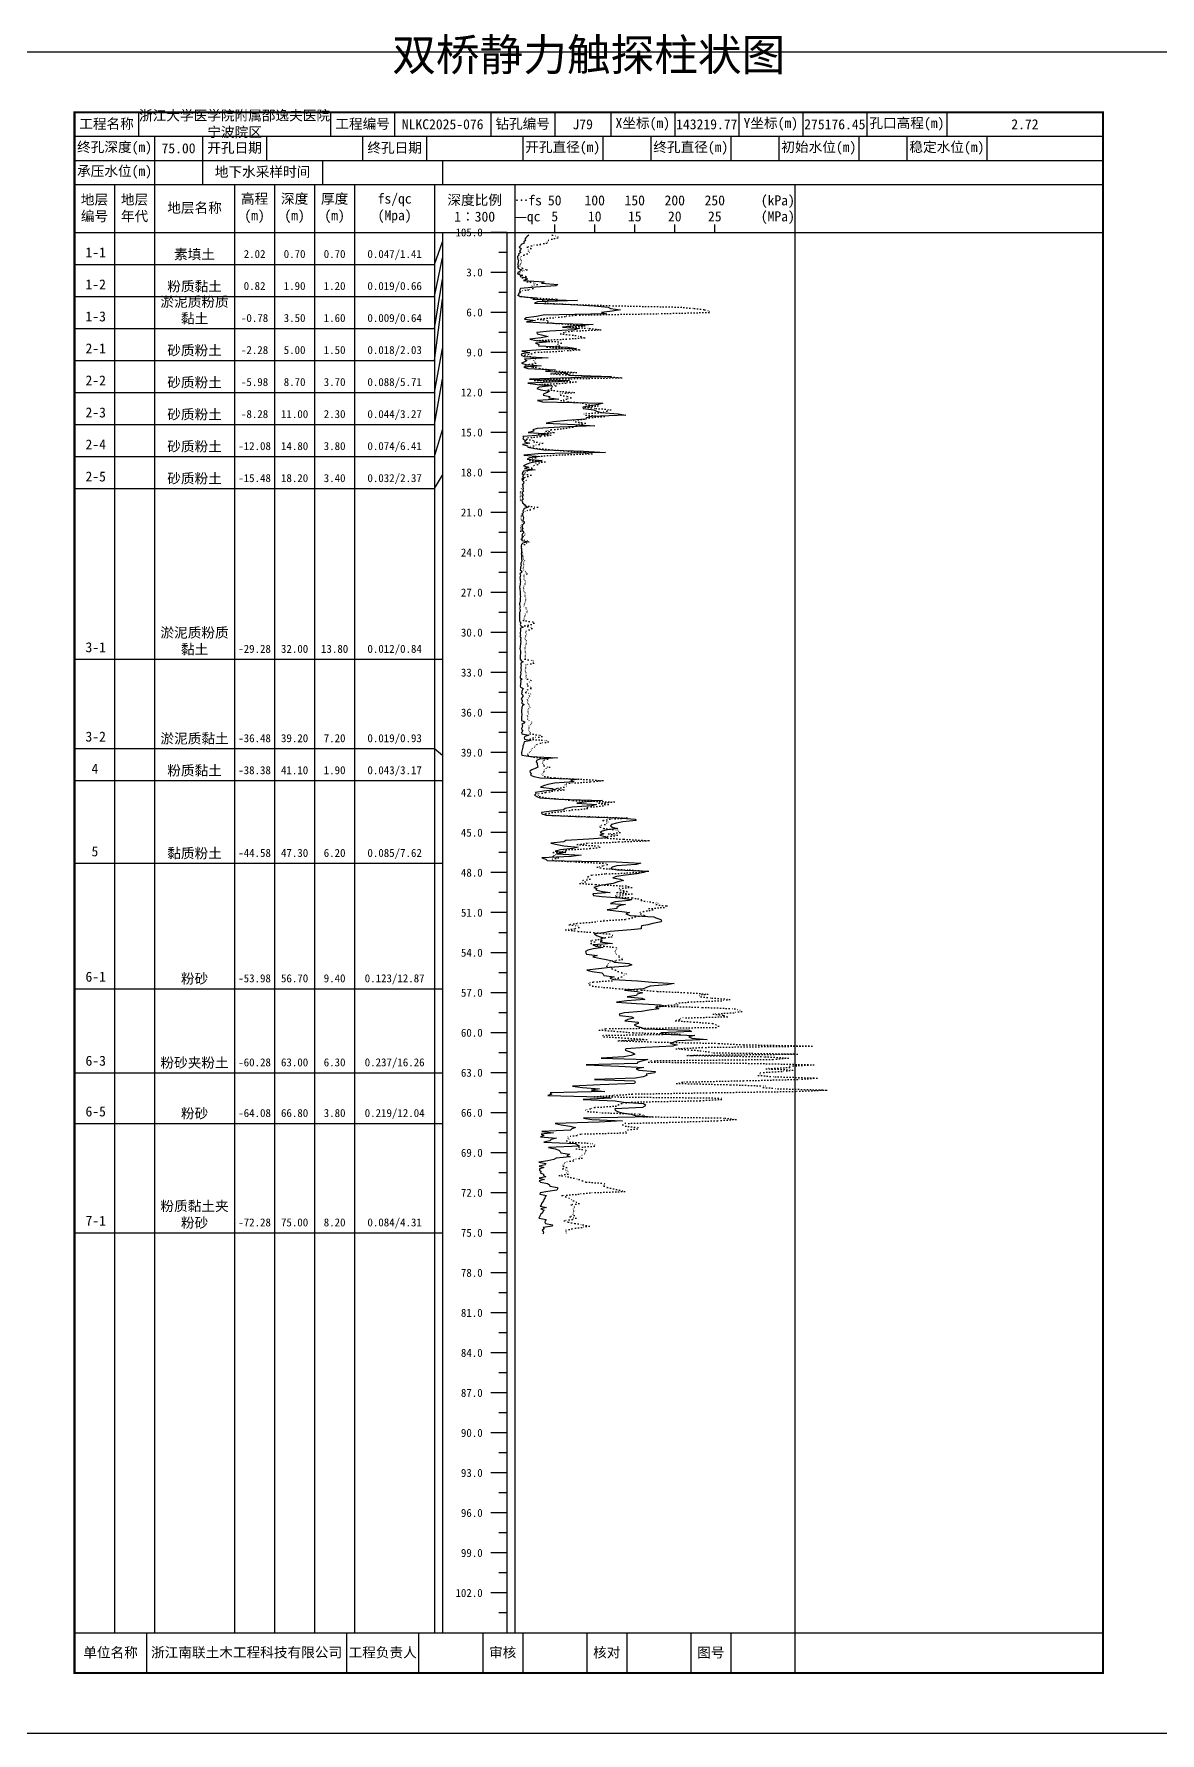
# Model space of a CAD drawing. Extents: x 297 to 65340, y 0 to 425.
# Drawn here: x 23472.9 to 23754.3, y 0 to 424.6 of the extents above; entities that cross this region are included whole.
import ezdxf
from ezdxf.enums import TextEntityAlignment as Align

# ---------------------------------------------------------------- set-up
doc = ezdxf.new("R2010")
doc.units = 0
doc.linetypes.add('DOT', pattern=[6.35, 0, -6.35])
doc.layers.add('FRAME', color=7, linetype='CONTINUOUS')
doc.layers.add('STRATUM', color=7, linetype='CONTINUOUS')
doc.styles.add('ST', font='')
doc.styles.get('ST').set_extended_font_data('SimSun')

msp = doc.modelspace()

# ---------------------------------------------------------------- linework, layer by layer
at = {"layer": 'FRAME', "color": 245, "linetype": 'Continuous'}
msp.add_lwpolyline([(23463, 0), (23760, 0), (23760, 420), (23463, 420)], close=True, dxfattribs=at)
at = {"layer": 'FRAME', "linetype": 'Continuous', "const_width": 0.5}
msp.add_lwpolyline([(23483, 15), (23740, 15), (23740, 405), (23483, 405)], close=True, dxfattribs=at)
at = {"layer": 'FRAME', "color": 0, "linetype": 'Continuous'}
for points in [[(23499, 405), (23499, 399)], [(23547, 405), (23547, 399)], [(23563, 405), (23563, 399)], [(23587, 405), (23587, 399)], [(23603, 405), (23603, 399)], [(23617, 405), (23617, 399)], [(23633, 405), (23633, 399)], [(23649, 405), (23649, 399)], [(23665, 405), (23665, 399)], [(23681, 405), (23681, 399)], [(23701, 405), (23701, 399)], [(23740, 405), (23740, 399)], [(23483, 399), (23740, 399)], [(23503, 399), (23503, 393)], [(23515, 399), (23515, 393)], [(23531, 399), (23531, 393)], [(23555, 399), (23555, 393)], [(23571, 399), (23571, 393)], [(23595, 399), (23595, 393)], [(23615, 399), (23615, 393)], [(23627, 399), (23627, 393)], [(23647, 399), (23647, 393)], [(23659, 399), (23659, 393)], [(23679, 399), (23679, 393)], [(23691, 399), (23691, 393)], [(23711, 399), (23711, 393)], [(23740, 399), (23740, 393)], [(23483, 393), (23740, 393)], [(23503, 393), (23503, 387)], [(23515, 393), (23515, 387)], [(23545, 393), (23545, 387)], [(23575, 393), (23575, 387)], [(23483, 387), (23740, 387)], [(23493, 387), (23493, 25)], [(23503, 387), (23503, 25)], [(23523, 387), (23523, 25)], [(23533, 387), (23533, 25)], [(23543, 387), (23543, 25)], [(23553, 387), (23553, 25)], [(23573, 387), (23573, 25)], [(23593, 387), (23593, 25)], [(23663, 387), (23663, 25)], [(23483, 375), (23740, 375)], [(23575, 375), (23575, 25)], [(23591, 375), (23591, 25)], [(23603, 375), (23603, 377)], [(23613, 375), (23613, 377)], [(23623, 375), (23623, 377)], [(23633, 375), (23633, 377)], [(23643, 375), (23643, 377)], [(23483, 25), (23740, 25)], [(23501, 25), (23501, 15)], [(23551, 25), (23551, 15)], [(23569, 25), (23569, 15)], [(23585, 25), (23585, 15)], [(23595, 25), (23595, 15)], [(23611, 25), (23611, 15)], [(23621, 25), (23621, 15)], [(23637, 25), (23637, 15)], [(23647, 25), (23647, 15)], [(23663, 25), (23663, 15)]]:
    msp.add_lwpolyline(points, dxfattribs=at)
at = {"layer": 'STRATUM', "linetype": 'Continuous'}
for points in [[(23591, 375), (23587, 375)], [(23596.52, 374.33), (23596.1, 374), (23595.8, 373.67), (23595.56, 373.33), (23595.66, 373), (23595.32, 372.67), (23595.34, 372.33), (23594.6, 372), (23594.42, 371.67), (23594.14, 371.33), (23594.64, 371), (23594.46, 370.67), (23594.22, 370.33), (23594.5, 370), (23593.98, 369.67), (23594, 369.33), (23593.74, 369), (23593.74, 368.67), (23593.82, 368.33), (23593.96, 368), (23593.88, 367.67), (23593.84, 367.33), (23593.74, 367), (23593.92, 366.67), (23593.74, 366.33), (23593.98, 366), (23594.7, 365.67), (23594.38, 365.33), (23593.76, 365), (23593.74, 364.67), (23594.5, 364.33), (23594.38, 364), (23595.9, 363.67), (23596.22, 363.33), (23595.16, 363), (23600.36, 362.67), (23599.66, 362.33), (23603.78, 362), (23603.26, 361.67), (23598.16, 361.33), (23594.42, 361), (23594.28, 360.67), (23594.18, 360.33), (23594.4, 360), (23593.94, 359.67), (23593.86, 359.33), (23594.36, 359), (23598.46, 358.67), (23597.52, 358.33), (23608.68, 358), (23598.72, 357.67), (23597.92, 357.33), (23607.28, 357), (23612.84, 356.67), (23616.32, 356.33), (23616.98, 356), (23619.44, 355.67), (23617.38, 355.33), (23614.72, 355), (23615.96, 354.67), (23600.08, 354.33), (23598.46, 354), (23595.86, 353.67), (23595.46, 353.33), (23598.2, 353), (23595.96, 352.67), (23602.44, 352.33), (23612.6, 352), (23608.4, 351.67), (23604.92, 351.33), (23609.14, 351), (23607.9, 350.67), (23601.74, 350.33), (23598.54, 350), (23598.6, 349.67), (23600.02, 349.33), (23601.38, 349), (23599.58, 348.67), (23596.8, 348.33), (23598.4, 348), (23601.74, 347.67), (23598.2, 347.33), (23599.04, 347), (23598.98, 346.67), (23606.26, 346.33), (23608.46, 346), (23599.56, 345.67), (23594.82, 345.33), (23596.8, 345), (23594.76, 344.67), (23594.6, 344.33), (23595.34, 344), (23601.38, 343.67), (23595.48, 343.33), (23596.06, 343), (23595.52, 342.67), (23594.66, 342.33), (23595.76, 342), (23599.62, 341.67), (23595.26, 341.33), (23596.32, 341), (23603.22, 340.67), (23600.66, 340.33), (23605.54, 340), (23605.98, 339.67), (23606.92, 339.33), (23617.22, 339), (23607.04, 338.67), (23596.68, 338.33), (23606.66, 338), (23604.14, 337.67), (23596.3, 337.33), (23598.7, 337), (23602.12, 336.67), (23599.1, 336.33), (23598.56, 336), (23599.52, 335.67), (23601.68, 335.33), (23601.2, 335), (23600.32, 334.67), (23600.12, 334.33), (23601.82, 334), (23601.5, 333.67), (23604.02, 333.33), (23598.66, 333), (23599.96, 332.67), (23615.06, 332.33), (23613.84, 332), (23611.92, 331.67), (23610.04, 331.33), (23610.08, 331), (23612.76, 330.67), (23613.48, 330.33), (23614.6, 330), (23618.84, 329.67), (23620.78, 329.33), (23612.24, 329), (23610.96, 328.67), (23610.7, 328.33), (23606.1, 328), (23602.72, 327.67), (23600.84, 327.33), (23607.96, 327), (23613.06, 326.67), (23604.32, 326.33), (23598.62, 326), (23597.56, 325.67), (23597.88, 325.33), (23596.34, 325), (23601.58, 324.67), (23599.64, 324.33), (23595.06, 324), (23595.22, 323.67), (23595.04, 323.33), (23595.9, 323), (23595.48, 322.67), (23596.76, 322.33), (23594.98, 322), (23596.22, 321.67), (23596.28, 321.33), (23598, 321), (23600.32, 320.67), (23610.16, 320.33), (23615.7, 320), (23598.9, 319.67), (23595.3, 319.33), (23599.4, 319), (23596.7, 318.67), (23596.12, 318.33), (23599.86, 318), (23598.3, 317.67), (23596.68, 317.33), (23595.84, 317), (23595.2, 316.67), (23596.54, 316.33), (23595.46, 316), (23598.08, 315.67), (23595.16, 315.33), (23594.92, 315), (23594.88, 314.67), (23595.24, 314.33), (23594.96, 314), (23595.24, 313.67), (23594.76, 313.33), (23594.92, 313), (23595.32, 312.67), (23595.2, 312.33), (23594.94, 312), (23595.04, 311.67), (23595.02, 311.33), (23595.14, 311), (23595.04, 310.67), (23595.24, 310.33), (23594.86, 310), (23594.9, 309.67), (23595.1, 309.33), (23594.86, 309), (23594.92, 308.67), (23595.14, 308.33), (23594.76, 308), (23594.86, 307.67), (23594.94, 307.33), (23595.56, 307), (23595.54, 306.67), (23596.34, 306.33), (23595.34, 306), (23595.16, 305.67), (23595.02, 305.33), (23595.1, 305), (23594.98, 304.67), (23594.94, 304.33), (23595.08, 304), (23595.22, 303.67), (23595.1, 303.33), (23595.06, 303), (23595.38, 302.67), (23595.34, 302.33), (23595.06, 302), (23594.9, 301.67), (23594.86, 301.33), (23595.06, 301), (23594.82, 300.67), (23595.02, 300.33), (23595.28, 300), (23594.94, 299.67), (23594.82, 299.33), (23595.2, 299), (23594.88, 298.67), (23594.76, 298.33), (23594.82, 298), (23596.48, 297.67), (23595.02, 297.33), (23594.68, 297), (23594.64, 296.67), (23594.6, 296.33), (23594.66, 296), (23594.7, 295.67), (23594.7, 295.33), (23594.72, 295), (23594.64, 294.67), (23594.7, 294.33), (23594.68, 294), (23594.68, 293.67), (23594.7, 293.33), (23594.76, 293), (23594.68, 292.67), (23594.52, 292.33), (23594.52, 292), (23594.58, 291.67), (23594.46, 291.33), (23594.46, 291), (23594.4, 290.67), (23594.76, 290.33), (23594.66, 290), (23594.32, 289.67), (23594.46, 289.33), (23594.36, 289), (23594.32, 288.67), (23594.36, 288.33), (23594.36, 288), (23594.44, 287.67), (23594.38, 287.33), (23594.4, 287), (23594.3, 286.67), (23594.24, 286.33), (23594.32, 286), (23594.26, 285.67), (23594.36, 285.33), (23594.36, 285), (23594.38, 284.67), (23594.36, 284.33), (23594.46, 284), (23594.36, 283.67), (23594.38, 283.33), (23594.4, 283), (23594.36, 282.67), (23594.16, 282.33), (23594.18, 282), (23594.3, 281.67), (23594.36, 281.33), (23594.24, 281), (23594.38, 280.67), (23594.38, 280.33), (23594.24, 280), (23594.24, 279.67), (23594.24, 279.33), (23594.24, 279), (23594.18, 278.67), (23594.2, 278.33), (23594.18, 278), (23594.32, 277.67), (23594.5, 277.33), (23594.38, 277), (23594.5, 276.67), (23595.14, 276.33), (23594.4, 276), (23594.46, 275.67), (23594.46, 275.33), (23594.4, 275), (23594.36, 274.67), (23594.46, 274.33), (23594.3, 274), (23594.54, 273.67), (23594.44, 273.33), (23594.44, 273), (23594.52, 272.67), (23594.42, 272.33), (23594.44, 272), (23594.4, 271.67), (23594.4, 271.33), (23594.28, 271), (23594.4, 270.67), (23594.42, 270.33), (23594.46, 270), (23594.42, 269.67), (23594.38, 269.33), (23594.4, 269), (23594.38, 268.67), (23594.38, 268.33), (23594.58, 268), (23595.14, 267.67), (23594.5, 267.33), (23594.56, 267), (23594.6, 266.67), (23594.52, 266.33), (23594.5, 266), (23594.58, 265.67), (23594.5, 265.33), (23594.48, 265), (23594.56, 264.67), (23594.46, 264.33), (23594.36, 264), (23594.36, 263.67), (23594.86, 263.33), (23594.44, 263), (23594.5, 262.67), (23594.44, 262.33), (23594.44, 262), (23594.4, 261.67), (23594.46, 261.33), (23595.08, 261), (23594.96, 260.67), (23594.78, 260.33), (23594.8, 260), (23594.7, 259.67), (23595.02, 259.33), (23595.02, 259), (23594.76, 258.67), (23594.64, 258.33), (23594.84, 258), (23594.84, 257.67), (23594.66, 257.33), (23595.4, 257), (23594.92, 256.67), (23594.76, 256.33), (23594.8, 256), (23594.7, 255.67), (23594.72, 255.33), (23594.7, 255), (23594.76, 254.67), (23594.76, 254.33), (23594.68, 254), (23594.68, 253.67), (23594.66, 253.33), (23594.72, 253), (23595.56, 252.67), (23595.28, 252.33), (23594.76, 252), (23594.92, 251.67), (23594.88, 251.33), (23594.66, 251), (23594.76, 250.67), (23595.04, 250.33), (23594.74, 250), (23594.78, 249.67), (23596.52, 249.33), (23595.5, 249), (23595.34, 248.67), (23595.44, 248.33), (23597.14, 248), (23595.4, 247.67), (23595.32, 247.33), (23595.2, 247), (23595.02, 246.67), (23595, 246.33), (23594.96, 246), (23594.9, 245.67), (23594.8, 245.33), (23594.72, 245), (23594.74, 244.67), (23594.76, 244.33), (23596.98, 244), (23603.68, 243.67), (23599.16, 243.33), (23598.46, 243), (23598.34, 242.67), (23598.64, 242.33), (23598.62, 242), (23598.72, 241.67), (23598.78, 241.33), (23598.12, 241), (23597.32, 240.67), (23596.8, 240.33), (23596.84, 240), (23597.08, 239.67), (23596.96, 239.33), (23597.82, 239), (23599.38, 238.67), (23608.86, 238.33), (23607.04, 238), (23607.8, 237.67), (23602.96, 237.33), (23601.28, 237), (23600.2, 236.67), (23599.48, 236.33), (23602.38, 236), (23603.16, 235.67), (23600.32, 235.33), (23598.16, 235), (23598.32, 234.67), (23597.96, 234.33), (23598.56, 234), (23599.26, 233.67), (23604.02, 233.33), (23614.96, 233), (23611.02, 232.67), (23608.56, 232.33), (23613.42, 232), (23612.18, 231.67), (23607.32, 231.33), (23605.58, 231), (23605.18, 230.67), (23602.16, 230.33), (23599.72, 230), (23599.82, 229.67), (23600.86, 229.33), (23608.16, 229), (23618.72, 228.67), (23623.08, 228.33), (23623.34, 228), (23620.02, 227.67), (23618.46, 227.33), (23617.18, 227), (23616.92, 226.67), (23617.36, 226.33), (23618.74, 226), (23616.08, 225.67), (23614.88, 225.33), (23614.38, 225), (23615.24, 224.67), (23614.26, 224.33), (23615.6, 224), (23616.22, 223.67), (23611.56, 223.33), (23605.8, 223), (23605.26, 222.67), (23602.04, 222.33), (23603.64, 222), (23605.26, 221.67), (23608.9, 221.33), (23607.56, 221), (23604.48, 220.67), (23603.08, 220.33), (23605.74, 220), (23603.44, 219.67), (23609.6, 219.33), (23607.14, 219), (23599.8, 218.67), (23600.74, 218.33), (23601.12, 218), (23618.34, 217.67), (23624.48, 217.33), (23623.32, 217), (23618.52, 216.67), (23617.36, 216.33), (23617.02, 216), (23618.6, 215.67), (23626.3, 215.33), (23625.2, 215), (23623.64, 214.67), (23620.68, 214.33), (23618.42, 214), (23617.5, 213.67), (23619.36, 213.33), (23620.22, 213), (23618.76, 212.67), (23617.62, 212.33), (23615.9, 212), (23614.14, 211.67), (23612.76, 211.33), (23613.5, 211), (23613.3, 210.67), (23614.94, 210.33), (23616.82, 210), (23612.5, 209.67), (23612.68, 209.33), (23614.8, 209), (23619.24, 208.67), (23622.3, 208.33), (23621.5, 208), (23618.12, 207.67), (23616.96, 207.33), (23620.72, 207), (23619.1, 206.67), (23618.52, 206.33), (23618.54, 206), (23616.12, 205.67), (23619.76, 205.33), (23621.72, 205), (23620.8, 204.67), (23621.86, 204.33), (23627.74, 204), (23628.28, 203.67), (23629.48, 203.33), (23629.66, 203), (23629.6, 202.67), (23627.5, 202.33), (23626.28, 202), (23624.68, 201.67), (23624.62, 201.33), (23624.62, 201), (23622.1, 200.67), (23616.88, 200.33), (23615.3, 200), (23612.98, 199.67), (23613.48, 199.33), (23614.36, 199), (23615.12, 198.67), (23614.44, 198.33), (23614.86, 198), (23614.34, 197.67), (23617.46, 197.33), (23612.56, 197), (23613.26, 196.67), (23615.12, 196.33), (23612.6, 196), (23611.3, 195.67), (23610.68, 195.33), (23610.78, 195), (23610.92, 194.67), (23613.64, 194.33), (23612.56, 194), (23614.1, 193.67), (23615.88, 193.33), (23617.44, 193), (23617.94, 192.67), (23621.54, 192.33), (23622.24, 192), (23621.24, 191.67), (23616.88, 191.33), (23613.92, 191), (23611.02, 190.67), (23612.4, 190.33), (23614.74, 190), (23615.1, 189.67), (23615.26, 189.33), (23617.84, 189), (23616.76, 188.67), (23617.68, 188.33), (23623.68, 188), (23627.32, 187.67), (23632.88, 187.33), (23631, 187), (23626.86, 186.67), (23625.94, 186.33), (23625.22, 186), (23620.44, 185.67), (23623.6, 185.33), (23625.04, 185), (23623.6, 184.67), (23623.46, 184.33), (23621.12, 184), (23624.74, 183.67), (23625.5, 183.33), (23621.02, 183), (23618.46, 182.67), (23623.42, 182.33), (23629.46, 182), (23630.8, 181.67), (23628.18, 181.33), (23629, 181), (23626.6, 180.67), (23624.68, 180.33), (23620.4, 180), (23619.08, 179.67), (23619.28, 179.33), (23622.26, 179), (23622.78, 178.67), (23621.28, 178.33), (23620.56, 178), (23623.82, 177.67), (23623.84, 177.33), (23622.88, 177), (23623.42, 176.67), (23624.7, 176.33), (23625.36, 176), (23636.56, 175.67), (23637.18, 175.33), (23629.48, 175), (23630.08, 174.67), (23638.04, 174.33), (23636.52, 174), (23637.26, 173.67), (23641.12, 173.33), (23633.8, 173), (23632.76, 172.67), (23631.96, 172.33), (23633.56, 172), (23632.54, 171.67), (23625.66, 171.33), (23620.76, 171), (23620.58, 170.67), (23621.58, 170.33), (23622.48, 170), (23623.06, 169.67), (23622.14, 169.33), (23620.24, 169), (23614.62, 168.67), (23626.28, 168.33), (23625, 168), (23623.78, 167.67), (23623.54, 167.33), (23610.9, 167), (23619.04, 166.67), (23625.3, 166.33), (23623.38, 166), (23624.02, 165.67), (23628.14, 165.33), (23628.04, 165), (23625.82, 164.67), (23626.02, 164.33), (23625.1, 164), (23623.2, 163.67), (23612.96, 163.33), (23622.94, 163), (23623.08, 162.67), (23622.9, 162.33), (23614.32, 162), (23607.46, 161.67), (23609.92, 161.33), (23614.22, 161), (23612.18, 160.67), (23615.5, 160.33), (23601.9, 160), (23602.28, 159.67), (23601.26, 159.33), (23614.3, 159), (23617.1, 158.67), (23610.08, 158.33), (23618.14, 158), (23620.18, 157.67), (23625.18, 157.33), (23625.72, 157), (23625.48, 156.67), (23624.94, 156.33), (23618.02, 156), (23618.1, 155.67), (23618.72, 155.33), (23619.78, 155), (23622.14, 154.67), (23623.14, 154.33), (23627.32, 154), (23610.22, 153.67), (23612.24, 153.33), (23619.94, 153), (23614.1, 152.67), (23603.08, 152.33), (23604.58, 152), (23606.88, 151.67), (23608.16, 151.33), (23607.26, 151), (23606.96, 150.67), (23599.76, 150.33), (23602.68, 150), (23599.6, 149.67), (23600.26, 149.33), (23599.48, 149), (23603.46, 148.67), (23602.08, 148.33), (23601.76, 148), (23600.32, 147.67), (23608.12, 147.33), (23608.72, 147), (23609.18, 146.67), (23601.48, 146.33), (23603.08, 146), (23604, 145.67), (23604.38, 145.33), (23604.56, 145), (23606.72, 144.67), (23606, 144.33), (23606.82, 144), (23603.36, 143.67), (23602.74, 143.33), (23601.26, 143), (23599.06, 142.67), (23600.78, 142.33), (23600.64, 142), (23599.14, 141.67), (23600.26, 141.33), (23599.2, 141), (23599.2, 140.67), (23599.62, 140.33), (23599.36, 140), (23600.16, 139.67), (23600.2, 139.33), (23600.8, 139), (23599.12, 138.67), (23600.44, 138.33), (23599.1, 138), (23599.42, 137.67), (23601.18, 137.33), (23601.68, 137), (23601.76, 136.67), (23603.68, 136.33), (23603.7, 136), (23603.54, 135.67), (23601.28, 135.33), (23599.4, 135), (23599.28, 134.67), (23600.98, 134.33), (23600.58, 134), (23600.54, 133.67), (23600.28, 133.33), (23600.18, 133), (23599.94, 132.67), (23599.68, 132.33), (23599.58, 132), (23599.36, 131.67), (23600.98, 131.33), (23599.54, 131), (23600.34, 130.67), (23600, 130.33), (23599.94, 130), (23599.56, 129.67), (23599.38, 129.33), (23599.18, 129), (23599.02, 128.67), (23600.88, 128.33), (23600.62, 128), (23600.52, 127.67), (23600.68, 127.33), (23602.46, 127), (23602.36, 126.67), (23600.08, 126.33), (23600.4, 126), (23599.88, 125.67), (23600.12, 125.33), (23600.16, 125), (23600.06, 124.67)], [(23573, 367), (23575, 372.67)], [(23591, 370), (23589, 370)], [(23483, 367), (23493, 367)], [(23493, 367), (23503, 367)], [(23503, 367), (23523, 367)], [(23523, 367), (23533, 367)], [(23533, 367), (23543, 367)], [(23543, 367), (23553, 367)], [(23553, 367), (23573, 367)], [(23573, 359), (23575, 368.67)], [(23573, 351), (23575, 363.33)], [(23591, 365), (23587, 365)], [(23483, 359), (23493, 359)], [(23493, 359), (23503, 359)], [(23503, 359), (23523, 359)], [(23523, 359), (23533, 359)], [(23533, 359), (23543, 359)], [(23543, 359), (23553, 359)], [(23553, 359), (23573, 359)], [(23573, 343), (23575, 358.33)], [(23591, 360), (23589, 360)], [(23591, 355), (23587, 355)], [(23483, 351), (23493, 351)], [(23493, 351), (23503, 351)], [(23503, 351), (23523, 351)], [(23523, 351), (23533, 351)], [(23533, 351), (23543, 351)], [(23543, 351), (23553, 351)], [(23553, 351), (23573, 351)], [(23591, 350), (23589, 350)], [(23573, 335), (23575, 346)], [(23591, 345), (23587, 345)], [(23483, 343), (23493, 343)], [(23493, 343), (23503, 343)], [(23503, 343), (23523, 343)], [(23523, 343), (23533, 343)], [(23533, 343), (23543, 343)], [(23543, 343), (23553, 343)], [(23553, 343), (23573, 343)], [(23591, 340), (23589, 340)], [(23573, 327), (23575, 338.33)], [(23483, 335), (23493, 335)], [(23493, 335), (23503, 335)], [(23503, 335), (23523, 335)], [(23523, 335), (23533, 335)], [(23533, 335), (23543, 335)], [(23543, 335), (23553, 335)], [(23553, 335), (23573, 335)], [(23591, 335), (23587, 335)], [(23483, 327), (23493, 327)], [(23493, 327), (23503, 327)], [(23503, 327), (23523, 327)], [(23523, 327), (23533, 327)], [(23533, 327), (23543, 327)], [(23543, 327), (23553, 327)], [(23553, 327), (23573, 327)], [(23591, 330), (23589, 330)], [(23573, 319), (23575, 325.67)], [(23591, 325), (23587, 325)], [(23483, 319), (23493, 319)], [(23493, 319), (23503, 319)], [(23503, 319), (23523, 319)], [(23523, 319), (23533, 319)], [(23533, 319), (23543, 319)], [(23543, 319), (23553, 319)], [(23553, 319), (23573, 319)], [(23591, 320), (23589, 320)], [(23573, 311), (23575, 314.33)], [(23591, 315), (23587, 315)], [(23483, 311), (23493, 311)], [(23493, 311), (23503, 311)], [(23503, 311), (23523, 311)], [(23523, 311), (23533, 311)], [(23533, 311), (23543, 311)], [(23543, 311), (23553, 311)], [(23553, 311), (23573, 311)], [(23591, 310), (23589, 310)], [(23591, 305), (23587, 305)], [(23591, 300), (23589, 300)], [(23591, 295), (23587, 295)], [(23591, 290), (23589, 290)], [(23591, 285), (23587, 285)], [(23591, 280), (23589, 280)], [(23591, 275), (23587, 275)], [(23483, 268.33), (23493, 268.33)], [(23493, 268.33), (23503, 268.33)], [(23503, 268.33), (23523, 268.33)], [(23523, 268.33), (23533, 268.33)], [(23533, 268.33), (23543, 268.33)], [(23543, 268.33), (23553, 268.33)], [(23553, 268.33), (23573, 268.33)], [(23573, 268.33), (23575, 268.33)], [(23591, 270), (23589, 270)], [(23591, 265), (23587, 265)], [(23591, 260), (23589, 260)], [(23591, 255), (23587, 255)], [(23591, 250), (23589, 250)], [(23483, 246), (23493, 246)], [(23493, 246), (23503, 246)], [(23503, 246), (23523, 246)], [(23523, 246), (23533, 246)], [(23533, 246), (23543, 246)], [(23543, 246), (23553, 246)], [(23553, 246), (23573, 246)], [(23573, 246), (23575, 244.33)], [(23591, 245), (23587, 245)], [(23483, 238), (23493, 238)], [(23493, 238), (23503, 238)], [(23503, 238), (23523, 238)], [(23523, 238), (23533, 238)], [(23533, 238), (23543, 238)], [(23543, 238), (23553, 238)], [(23553, 238), (23573, 238)], [(23573, 238), (23575, 238)], [(23591, 240), (23589, 240)], [(23591, 235), (23587, 235)], [(23591, 230), (23589, 230)], [(23591, 225), (23587, 225)], [(23483, 217.33), (23493, 217.33)], [(23493, 217.33), (23503, 217.33)], [(23503, 217.33), (23523, 217.33)], [(23523, 217.33), (23533, 217.33)], [(23533, 217.33), (23543, 217.33)], [(23543, 217.33), (23553, 217.33)], [(23553, 217.33), (23573, 217.33)], [(23573, 217.33), (23575, 217.33)], [(23591, 220), (23589, 220)], [(23591, 215), (23587, 215)], [(23591, 210), (23589, 210)], [(23591, 205), (23587, 205)], [(23591, 200), (23589, 200)], [(23591, 195), (23587, 195)], [(23591, 190), (23589, 190)], [(23483, 186), (23493, 186)], [(23493, 186), (23503, 186)], [(23503, 186), (23523, 186)], [(23523, 186), (23533, 186)], [(23533, 186), (23543, 186)], [(23543, 186), (23553, 186)], [(23553, 186), (23573, 186)], [(23573, 186), (23575, 186)], [(23591, 185), (23587, 185)], [(23591, 180), (23589, 180)], [(23591, 175), (23587, 175)], [(23591, 170), (23589, 170)], [(23483, 165), (23493, 165)], [(23493, 165), (23503, 165)], [(23503, 165), (23523, 165)], [(23523, 165), (23533, 165)], [(23533, 165), (23543, 165)], [(23543, 165), (23553, 165)], [(23553, 165), (23573, 165)], [(23573, 165), (23575, 165)], [(23591, 165), (23587, 165)], [(23591, 160), (23589, 160)], [(23591, 155), (23587, 155)], [(23483, 152.33), (23493, 152.33)], [(23493, 152.33), (23503, 152.33)], [(23503, 152.33), (23523, 152.33)], [(23523, 152.33), (23533, 152.33)], [(23533, 152.33), (23543, 152.33)], [(23543, 152.33), (23553, 152.33)], [(23553, 152.33), (23573, 152.33)], [(23573, 152.33), (23575, 152.33)], [(23591, 150), (23589, 150)], [(23591, 145), (23587, 145)], [(23591, 140), (23589, 140)], [(23591, 135), (23587, 135)], [(23591, 130), (23589, 130)], [(23483, 125), (23493, 125)], [(23493, 125), (23503, 125)], [(23503, 125), (23523, 125)], [(23523, 125), (23533, 125)], [(23533, 125), (23543, 125)], [(23543, 125), (23553, 125)], [(23553, 125), (23573, 125)], [(23573, 125), (23575, 125)], [(23591, 125), (23587, 125)], [(23591, 120), (23589, 120)], [(23591, 115), (23587, 115)], [(23591, 110), (23589, 110)], [(23591, 105), (23587, 105)], [(23591, 100), (23589, 100)], [(23591, 95), (23587, 95)], [(23591, 90), (23589, 90)], [(23591, 85), (23587, 85)], [(23591, 80), (23589, 80)], [(23591, 75), (23587, 75)], [(23591, 70), (23589, 70)], [(23591, 65), (23587, 65)], [(23591, 60), (23589, 60)], [(23591, 55), (23587, 55)], [(23591, 50), (23589, 50)], [(23591, 45), (23587, 45)], [(23591, 40), (23589, 40)], [(23591, 35), (23587, 35)], [(23591, 30), (23589, 30)]]:
    msp.add_lwpolyline(points, dxfattribs=at)
at = {"layer": 'STRATUM', "linetype": 'DOT', "ltscale": 0.1}
msp.add_lwpolyline([(23602.46, 374.33), (23603.84, 374), (23603.7, 373.67), (23602.24, 373.33), (23601.44, 373), (23601.16, 372.67), (23600.98, 372.33), (23599.36, 372), (23597.18, 371.67), (23596.2, 371.33), (23597.02, 371), (23596.36, 370.67), (23596.4, 370.33), (23596.74, 370), (23596.14, 369.67), (23595.3, 369.33), (23594.64, 369), (23594.38, 368.67), (23594.44, 368.33), (23594.58, 368), (23594.68, 367.67), (23594.46, 367.33), (23594.34, 367), (23594.3, 366.67), (23594.76, 366.33), (23594.96, 366), (23596.06, 365.67), (23595, 365.33), (23594.38, 365), (23594.14, 364.67), (23594.9, 364.33), (23595.78, 364), (23594.94, 363.67), (23595.92, 363.33), (23596.26, 363), (23596.22, 362.67), (23598.04, 362.33), (23598.62, 362), (23597.34, 361.67), (23597.06, 361.33), (23597.52, 361), (23596.4, 360.67), (23594.46, 360.33), (23594.42, 360), (23594.1, 359.67), (23593.9, 359.33), (23594.68, 359), (23597.24, 358.67), (23603.5, 358.33), (23600.02, 358), (23600.74, 357.67), (23600.58, 357.33), (23607.14, 357), (23617.64, 356.67), (23633.84, 356.33), (23637.94, 356), (23640.52, 355.67), (23641.6, 355.33), (23641.5, 355), (23628.4, 354.67), (23608.18, 354.33), (23605.5, 354), (23602.58, 353.67), (23598.78, 353.33), (23601.2, 353), (23601.28, 352.67), (23602.68, 352.33), (23606.32, 352), (23610.48, 351.67), (23606.9, 351.33), (23611.78, 351), (23614.46, 350.67), (23607.28, 350.33), (23605.3, 350), (23604.5, 349.67), (23607.5, 349.33), (23609.54, 349), (23610.42, 348.67), (23605.88, 348.33), (23598.7, 348), (23603.84, 347.67), (23604.6, 347.33), (23603.66, 347), (23604.1, 346.67), (23601.14, 346.33), (23605.94, 346), (23609.18, 345.67), (23604.82, 345.33), (23598.04, 345), (23597.18, 344.67), (23595.5, 344.33), (23596.86, 344), (23598.46, 343.67), (23598.16, 343.33), (23597.66, 343), (23597.92, 342.67), (23598.18, 342.33), (23596.64, 342), (23595.68, 341.67), (23597.58, 341.33), (23599.32, 341), (23602.2, 340.67), (23603.44, 340.33), (23608.32, 340), (23602.08, 339.67), (23606.78, 339.33), (23614.18, 339), (23619.72, 338.67), (23602.06, 338.33), (23598.04, 338), (23608.28, 337.67), (23605.7, 337.33), (23599.3, 337), (23603.26, 336.67), (23602.24, 336.33), (23602.14, 336), (23601.44, 335.67), (23603.68, 335.33), (23607.86, 335), (23604.36, 334.67), (23604.52, 334.33), (23606.22, 334), (23607.06, 333.67), (23605.94, 333.33), (23604.58, 333), (23606.42, 332.67), (23610, 332.33), (23610.88, 332), (23613.8, 331.67), (23610.64, 331.33), (23613.38, 331), (23616.92, 330.67), (23616, 330.33), (23614.58, 330), (23610.26, 329.67), (23610.88, 329.33), (23615.34, 329), (23611.58, 328.67), (23610.3, 328.33), (23607.66, 328), (23608.28, 327.67), (23610.6, 327.33), (23608.9, 327), (23608.44, 326.67), (23607.42, 326.33), (23605.22, 326), (23602.06, 325.67), (23600.9, 325.33), (23602.74, 325), (23599, 324.67), (23601.98, 324.33), (23599.36, 324), (23596.26, 323.67), (23596.02, 323.33), (23597.68, 323), (23597.84, 322.67), (23599.98, 322.33), (23599.08, 322), (23597.68, 321.67), (23596.9, 321.33), (23598.56, 321), (23602.34, 320.67), (23606.48, 320.33), (23610.54, 320), (23612.26, 319.67), (23602.68, 319.33), (23598.56, 319), (23598.16, 318.67), (23596.94, 318.33), (23596.8, 318), (23600.54, 317.67), (23598.3, 317.33), (23598.68, 317), (23597.76, 316.67), (23597.18, 316.33), (23597.26, 316), (23596.48, 315.67), (23596.16, 315.33), (23595.62, 315), (23595.48, 314.67), (23597, 314.33), (23596.26, 314), (23595.46, 313.67), (23595.12, 313.33), (23595.96, 313), (23595.32, 312.67), (23595.16, 312.33), (23594.9, 312), (23594.98, 311.67), (23595.1, 311.33), (23594.6, 311), (23595.06, 310.67), (23594.48, 310.33), (23594.36, 310), (23594.38, 309.67), (23594.54, 309.33), (23594.4, 309), (23594.34, 308.67), (23594.44, 308.33), (23594.38, 308), (23594.94, 307.67), (23595.14, 307.33), (23595.32, 307), (23595.78, 306.67), (23598.68, 306.33), (23597.76, 306), (23596.88, 305.67), (23595.62, 305.33), (23595.22, 305), (23594.76, 304.67), (23594.6, 304.33), (23594.62, 304), (23594.56, 303.67), (23594.58, 303.33), (23594.72, 303), (23594.84, 302.67), (23595.3, 302.33), (23594.84, 302), (23594.58, 301.67), (23594.44, 301.33), (23594.56, 301), (23594.54, 300.67), (23594.54, 300.33), (23595.2, 300), (23595.5, 299.67), (23595.5, 299.33), (23594.9, 299), (23594.7, 298.67), (23594.74, 298.33), (23596.08, 298), (23596.64, 297.67), (23596.02, 297.33), (23595.48, 297), (23594.76, 296.67), (23594.64, 296.33), (23594.62, 296), (23594.68, 295.67), (23594.82, 295.33), (23594.86, 295), (23594.96, 294.67), (23594.92, 294.33), (23595, 294), (23595.08, 293.67), (23595.14, 293.33), (23595.56, 293), (23595.24, 292.67), (23595.14, 292.33), (23595.22, 292), (23595.18, 291.67), (23595.16, 291.33), (23595.06, 291), (23595.16, 290.67), (23595.62, 290.33), (23595.78, 290), (23596.02, 289.67), (23595.3, 289.33), (23595.26, 289), (23595.26, 288.67), (23595.28, 288.33), (23595.54, 288), (23595.66, 287.67), (23595.56, 287.33), (23595.56, 287), (23595.32, 286.67), (23595.14, 286.33), (23595.2, 286), (23595.22, 285.67), (23595.32, 285.33), (23595.54, 285), (23595.56, 284.67), (23595.56, 284.33), (23595.52, 284), (23595.7, 283.67), (23595.68, 283.33), (23595.76, 283), (23595.64, 282.67), (23595.52, 282.33), (23595.34, 282), (23595.3, 281.67), (23595.78, 281.33), (23595.76, 281), (23596.08, 280.67), (23596, 280.33), (23596.08, 280), (23595.7, 279.67), (23595.52, 279.33), (23595.44, 279), (23595.38, 278.67), (23595.36, 278.33), (23595.16, 278), (23597.58, 277.67), (23597.82, 277.33), (23597.1, 277), (23595.56, 276.67), (23597.02, 276.33), (23597.3, 276), (23596.64, 275.67), (23595.78, 275.33), (23595.7, 275), (23595.92, 274.67), (23595.72, 274.33), (23595.76, 274), (23595.56, 273.67), (23595.64, 273.33), (23595.88, 273), (23595.88, 272.67), (23595.88, 272.33), (23595.82, 272), (23595.7, 271.67), (23595.54, 271.33), (23595.56, 271), (23595.56, 270.67), (23595.58, 270.33), (23595.62, 270), (23595.68, 269.67), (23595.64, 269.33), (23595.58, 269), (23595.6, 268.67), (23595.64, 268.33), (23597.5, 268), (23597.58, 267.67), (23597.72, 267.33), (23595.86, 267), (23595.72, 266.67), (23595.66, 266.33), (23595.68, 266), (23595.64, 265.67), (23595.64, 265.33), (23595.76, 265), (23595.8, 264.67), (23595.86, 264.33), (23595.84, 264), (23595.76, 263.67), (23596.18, 263.33), (23597.22, 263), (23596.7, 262.67), (23596.1, 262.33), (23596.08, 262), (23596.32, 261.67), (23597.04, 261.33), (23597.04, 261), (23596.18, 260.67), (23595.86, 260.33), (23595.76, 260), (23597.06, 259.67), (23596.58, 259.33), (23596.76, 259), (23596.42, 258.67), (23596.1, 258.33), (23596.18, 258), (23596.24, 257.67), (23596.28, 257.33), (23596.44, 257), (23596.58, 256.67), (23596.84, 256.33), (23596.5, 256), (23596.3, 255.67), (23596.32, 255.33), (23596.32, 255), (23596.54, 254.67), (23596.14, 254.33), (23596.18, 254), (23596.22, 253.67), (23596.22, 253.33), (23596.54, 253), (23597.16, 252.67), (23597.16, 252.33), (23597.02, 252), (23596.56, 251.67), (23596.54, 251.33), (23596.5, 251), (23596.48, 250.67), (23596.64, 250.33), (23596.84, 250), (23596.88, 249.67), (23599.46, 249.33), (23599.76, 249), (23597.6, 248.67), (23596.88, 248.33), (23600.94, 248), (23601.38, 247.67), (23599.42, 247.33), (23598.46, 247), (23598.02, 246.67), (23597.92, 246.33), (23597.4, 246), (23597.16, 245.67), (23596.88, 245.33), (23596.66, 245), (23596.22, 244.67), (23596.4, 244.33), (23597.16, 244), (23599.36, 243.67), (23601.2, 243.33), (23600.16, 243), (23599.94, 242.67), (23599.96, 242.33), (23600.2, 242), (23600.4, 241.67), (23601.66, 241.33), (23600.82, 241), (23600.36, 240.67), (23600.3, 240.33), (23600.32, 240), (23599.8, 239.67), (23600.02, 239.33), (23600.54, 239), (23603.1, 238.67), (23609.58, 238.33), (23615.06, 238), (23611.78, 237.67), (23606.7, 237.33), (23605.5, 237), (23605.92, 236.67), (23605.28, 236.33), (23603.42, 236), (23605.26, 235.67), (23602.38, 235.33), (23600.6, 235), (23598.66, 234.67), (23598.9, 234.33), (23599.3, 234), (23600.8, 233.67), (23605.06, 233.33), (23607.7, 233), (23617.82, 232.67), (23614.08, 232.33), (23616.32, 232), (23615, 231.67), (23611.08, 231.33), (23611.14, 231), (23607.4, 230.67), (23605.34, 230.33), (23602.36, 230), (23600.68, 229.67), (23601.68, 229.33), (23611.72, 229), (23621.02, 228.67), (23616.76, 228.33), (23615.12, 228), (23616.3, 227.67), (23616.04, 227.33), (23615.52, 227), (23614.3, 226.67), (23614.42, 226.33), (23615.32, 226), (23618.66, 225.67), (23618.94, 225.33), (23619.24, 225), (23616.54, 224.67), (23618.58, 224.33), (23616.18, 224), (23615.58, 223.67), (23620.34, 223.33), (23626.52, 223), (23618.96, 222.67), (23611.04, 222.33), (23608.66, 222), (23613.82, 221.67), (23614.18, 221.33), (23611.76, 221), (23605.14, 220.67), (23605.7, 220.33), (23602.7, 220), (23603.88, 219.67), (23602.82, 219.33), (23602.64, 219), (23603.88, 218.67), (23602.38, 218.33), (23602.64, 218), (23608.4, 217.67), (23615.8, 217.33), (23616.1, 217), (23614.96, 216.67), (23613.7, 216.33), (23615.26, 216), (23621.76, 215.67), (23626.32, 215.33), (23622.6, 215), (23615.52, 214.67), (23612.22, 214.33), (23611.22, 214), (23611.26, 213.67), (23611.74, 213.33), (23609.96, 213), (23610.58, 212.67), (23609.36, 212.33), (23613.36, 212), (23620.76, 211.67), (23622.2, 211.33), (23619.14, 211), (23619.44, 210.67), (23621.02, 210.33), (23618.6, 210), (23622.26, 209.67), (23618.08, 209.33), (23618.46, 209), (23622.42, 208.67), (23624.62, 208.33), (23624.7, 208), (23626.84, 207.67), (23628.88, 207.33), (23628.44, 207), (23631, 206.67), (23630.28, 206.33), (23626.58, 206), (23627.44, 205.67), (23625.16, 205.33), (23624.24, 205), (23624.48, 204.67), (23625.46, 204.33), (23623.1, 204), (23622.32, 203.67), (23620.54, 203.33), (23615.26, 203), (23613.12, 202.67), (23608.46, 202.33), (23606.7, 202), (23608.74, 201.67), (23609.02, 201.33), (23607.96, 201), (23605.78, 200.67), (23608.94, 200.33), (23612.98, 200), (23616.7, 199.67), (23617.52, 199.33), (23617.22, 199), (23615.48, 198.67), (23613.96, 198.33), (23612.14, 198), (23612.96, 197.67), (23612.14, 197.33), (23612.96, 197), (23615.36, 196.67), (23618.32, 196.33), (23618.48, 196), (23618.24, 195.67), (23618.02, 195.33), (23618.08, 195), (23618.48, 194.67), (23619, 194.33), (23619.14, 194), (23619.8, 193.67), (23619.88, 193.33), (23618.22, 193), (23616.86, 192.67), (23616.44, 192.33), (23616.24, 192), (23616.04, 191.67), (23617.2, 191.33), (23617.36, 191), (23618.18, 190.67), (23618.88, 190.33), (23619.8, 190), (23620.94, 189.67), (23620.36, 189.33), (23619.72, 189), (23618.86, 188.67), (23617.7, 188.33), (23617.24, 188), (23612.52, 187.67), (23611.44, 187.33), (23611.74, 187), (23612.54, 186.67), (23615.36, 186.33), (23619.2, 186), (23624.74, 185.67), (23628.74, 185.33), (23636.3, 185), (23641.18, 184.67), (23639.1, 184.33), (23639.62, 184), (23642.38, 183.67), (23646.7, 183.33), (23644.56, 183), (23636.38, 182.67), (23633.26, 182.33), (23633.66, 182), (23628.56, 181.67), (23640, 181.33), (23647.98, 181), (23649.28, 180.67), (23649.66, 180.33), (23647.66, 180), (23642.7, 179.67), (23645.22, 179.33), (23646.1, 179), (23634.44, 178.67), (23634.22, 178.33), (23633.26, 178), (23637.84, 177.67), (23642.48, 177.33), (23643.44, 177), (23643.9, 176.67), (23643.24, 176.33), (23615.6, 176), (23614.22, 175.67), (23618.7, 175.33), (23622.7, 175), (23634.28, 174.67), (23614.82, 174.33), (23615.34, 174), (23620.62, 173.67), (23625.9, 173.33), (23618.92, 173), (23628.3, 172.67), (23644.08, 172.33), (23650.3, 172), (23667.24, 171.67), (23639.84, 171.33), (23633.42, 171), (23637.26, 170.67), (23640.78, 170.33), (23642.82, 170), (23663.62, 169.67), (23636.14, 169.33), (23655.64, 169), (23661.36, 168.67), (23657.38, 168.33), (23626.9, 168), (23626.54, 167.67), (23653.02, 167.33), (23667.7, 167), (23661.62, 166.67), (23661.68, 166.33), (23655.9, 166), (23662.44, 165.67), (23659.64, 165.33), (23654.36, 165), (23654.3, 164.67), (23653.92, 164.33), (23658.14, 164), (23668.48, 163.67), (23663.58, 163.33), (23650.1, 163), (23634.84, 162.67), (23633.48, 162.33), (23647.02, 162), (23655.76, 161.67), (23655.18, 161.33), (23658.8, 161), (23670.9, 160.67), (23663.12, 160.33), (23640.9, 160), (23622.3, 159.67), (23617.42, 159.33), (23612.96, 159), (23644.64, 158.67), (23644.62, 158.33), (23639.26, 158), (23622.28, 157.67), (23619.66, 157.33), (23618.98, 157), (23618.3, 156.67), (23612.98, 156.33), (23611.82, 156), (23610.68, 155.67), (23611.32, 155.33), (23614.94, 155), (23624.28, 154.67), (23625.38, 154.33), (23625.3, 154), (23645.58, 153.67), (23648.28, 153.33), (23643.58, 153), (23633.98, 152.67), (23620.62, 152.33), (23620.06, 152), (23620.74, 151.67), (23623.92, 151.33), (23623.58, 151), (23621.28, 150.67), (23620.68, 150.33), (23620.86, 150), (23609.42, 149.67), (23608.44, 149.33), (23606.34, 149), (23606.24, 148.67), (23606.64, 148.33), (23606.04, 148), (23606.82, 147.67), (23612.38, 147.33), (23612.98, 147), (23612.84, 146.67), (23608.98, 146.33), (23608.44, 146), (23610.9, 145.67), (23610.74, 145.33), (23610.54, 145), (23610.46, 144.67), (23609.88, 144.33), (23609.26, 144), (23609.8, 143.67), (23607.68, 143.33), (23607.6, 143), (23605.5, 142.67), (23605.46, 142.33), (23605, 142), (23605.16, 141.67), (23605.98, 141.33), (23605.02, 141), (23606, 140.67), (23606.34, 140.33), (23605.88, 140), (23606.24, 139.67), (23604.16, 139.33), (23606.34, 139), (23607.78, 138.67), (23609.08, 138.33), (23609.94, 138), (23610.92, 137.67), (23615.52, 137.33), (23615.24, 137), (23615.32, 136.67), (23616.18, 136.33), (23617.72, 136), (23619.18, 135.67), (23620.44, 135.33), (23611.76, 135), (23608.98, 134.67), (23604.88, 134.33), (23605.8, 134), (23606.64, 133.67), (23607.16, 133.33), (23607.66, 133), (23608.4, 132.67), (23609, 132.33), (23607.2, 132), (23607.9, 131.67), (23607.96, 131.33), (23607.62, 131), (23607.66, 130.67), (23607.7, 130.33), (23607.62, 130), (23607.52, 129.67), (23607.86, 129.33), (23606.86, 129), (23608.28, 128.67), (23607.32, 128.33), (23605.46, 128), (23606.44, 127.67), (23608.1, 127.33), (23610.1, 127), (23611.62, 126.67), (23609.66, 126.33), (23607.3, 126), (23605.76, 125.67), (23605.78, 125.33), (23605.84, 125), (23605.84, 124.67)], dxfattribs=at)

# ---------------------------------------------------------------- texts
at = {"layer": 'FRAME', "style": 'ST'}
msp.add_text('双桥静力触探柱状图', height=8, dxfattribs=at).set_placement((23611.5, 413), align=Align.BOTTOM_CENTER)
for s, p in [('…fs', (23593, 383)), ('—qc', (23593, 379))]:
    msp.add_text(s, height=2.5, dxfattribs=at).set_placement(p, align=Align.MIDDLE_LEFT)
for s, p in [('50', (23603, 383)), ('100', (23613, 383)), ('150', (23623, 383)), ('200', (23633, 383)), ('250', (23643, 383)), ('5', (23603, 379)), ('10', (23613, 379)), ('15', (23623, 379)), ('20', (23633, 379)), ('25', (23643, 379))]:
    msp.add_text(s, height=2.5, dxfattribs=at).set_placement(p, align=Align.MIDDLE_CENTER)
for s, p in [('(kPa)', (23663, 383)), ('(MPa)', (23663, 379))]:
    msp.add_text(s, height=2.5, dxfattribs=at).set_placement(p, align=Align.MIDDLE_RIGHT)
at = {"layer": 'FRAME', "char_height": 2.5, "attachment_point": 5, "style": 'ST'}
for s, insert, width in [('工程名称', (23491, 402), 16), ('浙江大学医学院附属邵逸夫医院宁波院区', (23523, 402), 48), ('工程编号', (23555, 402), 16), ('钻孔编号', (23595, 402), 16), ('X坐标(m)', (23625, 402), 16), ('Y坐标(m)', (23657, 402), 16), ('孔口高程(m)', (23691, 402), 20), ('NLKC2025-076', (23575, 402), 24), ('J79', (23610, 402), 14), ('143219.77', (23641, 402), 16), ('275176.45', (23673, 402), 16), ('2.72', (23720.5, 402), 39), ('终孔深度(m)', (23493, 396), 20), ('75.00', (23509, 396), 12), ('开孔日期', (23523, 396), 16), ('终孔日期', (23563, 396), 16), ('开孔直径(m)', (23605, 396), 20), ('终孔直径(m)', (23637, 396), 20), ('初始水位(m)', (23669, 396), 20), ('稳定水位(m)', (23701, 396), 20), ('承压水位(m)', (23493, 390), 20), ('地下水采样时间', (23530, 390), 30), ('地层编号', (23488, 381), 10), ('地层年代', (23498, 381), 10), ('地层名称', (23513, 381), 20), ('高程\\P(m)', (23528, 381), 10), ('深度\\P(m)', (23538, 381), 10), ('厚度\\P(m)', (23548, 381), 10), ('fs/qc\\P(Mpa)', (23563, 381), 20), ('深度比例\\P1∶300', (23583, 381), 20), ('单位名称', (23492, 20), 18), ('浙江南联土木工程科技有限公司', (23526, 20), 50), ('工程负责人', (23560, 20), 18), ('审核', (23590, 20), 10), ('核对', (23616, 20), 10), ('图号', (23642, 20), 10)]:
    msp.add_mtext(s, dxfattribs=dict(at, insert=insert, width=width))
at = {"layer": 'STRATUM', "style": 'ST'}
for s, p in [('105.0', (23585, 375)), ('3.0', (23585, 365)), ('6.0', (23585, 355)), ('9.0', (23585, 345)), ('12.0', (23585, 335)), ('15.0', (23585, 325)), ('18.0', (23585, 315)), ('21.0', (23585, 305)), ('24.0', (23585, 295)), ('27.0', (23585, 285)), ('30.0', (23585, 275)), ('33.0', (23585, 265)), ('36.0', (23585, 255)), ('39.0', (23585, 245)), ('42.0', (23585, 235)), ('45.0', (23585, 225)), ('48.0', (23585, 215)), ('51.0', (23585, 205)), ('54.0', (23585, 195)), ('57.0', (23585, 185)), ('60.0', (23585, 175)), ('63.0', (23585, 165)), ('66.0', (23585, 155)), ('69.0', (23585, 145)), ('72.0', (23585, 135)), ('75.0', (23585, 125)), ('78.0', (23585, 115)), ('81.0', (23585, 105)), ('84.0', (23585, 95)), ('87.0', (23585, 85)), ('90.0', (23585, 75)), ('93.0', (23585, 65)), ('96.0', (23585, 55)), ('99.0', (23585, 45)), ('102.0', (23585, 35))]:
    msp.add_text(s, height=2, dxfattribs=at).set_placement(p, align=Align.MIDDLE_RIGHT)
for s, p in [('1-1', (23485.75, 370)), ('1-2', (23485.75, 362)), ('1-3', (23485.75, 354)), ('2-1', (23485.75, 346)), ('2-2', (23485.75, 338)), ('2-3', (23485.75, 330)), ('2-4', (23485.75, 322)), ('2-5', (23485.75, 314)), ('3-1', (23485.75, 271.33)), ('3-2', (23485.75, 249)), ('4', (23487.25, 241)), ('5', (23487.25, 220.33)), ('6-1', (23485.75, 189)), ('6-3', (23485.75, 168)), ('6-5', (23485.75, 155.33)), ('7-1', (23485.75, 128))]:
    msp.add_text(s, height=2.5, dxfattribs=at).set_placement(p, align=Align.MIDDLE_LEFT)
for s, p in [('2.02', (23528, 368)), ('0.70', (23538, 368)), ('0.70', (23548, 368)), ('0.047/1.41', (23563, 368)), ('0.82', (23528, 360)), ('1.90', (23538, 360)), ('1.20', (23548, 360)), ('0.019/0.66', (23563, 360)), ('-0.78', (23528, 352)), ('3.50', (23538, 352)), ('1.60', (23548, 352)), ('0.009/0.64', (23563, 352)), ('-2.28', (23528, 344)), ('5.00', (23538, 344)), ('1.50', (23548, 344)), ('0.018/2.03', (23563, 344)), ('-5.98', (23528, 336)), ('8.70', (23538, 336)), ('3.70', (23548, 336)), ('0.088/5.71', (23563, 336)), ('-8.28', (23528, 328)), ('11.00', (23538, 328)), ('2.30', (23548, 328)), ('0.044/3.27', (23563, 328)), ('0.074/6.41', (23563, 320)), ('-12.08', (23528, 320)), ('14.80', (23538, 320)), ('3.80', (23548, 320)), ('-15.48', (23528, 312)), ('18.20', (23538, 312)), ('3.40', (23548, 312)), ('0.032/2.37', (23563, 312)), ('-29.28', (23528, 269.33)), ('32.00', (23538, 269.33)), ('13.80', (23548, 269.33)), ('0.012/0.84', (23563, 269.33)), ('-36.48', (23528, 247)), ('39.20', (23538, 247)), ('7.20', (23548, 247)), ('0.019/0.93', (23563, 247)), ('-38.38', (23528, 239)), ('41.10', (23538, 239)), ('1.90', (23548, 239)), ('0.043/3.17', (23563, 239)), ('-44.58', (23528, 218.33)), ('47.30', (23538, 218.33)), ('6.20', (23548, 218.33)), ('0.085/7.62', (23563, 218.33)), ('-53.98', (23528, 187)), ('56.70', (23538, 187)), ('9.40', (23548, 187)), ('0.123/12.87', (23563, 187)), ('-60.28', (23528, 166)), ('63.00', (23538, 166)), ('6.30', (23548, 166)), ('0.237/16.26', (23563, 166)), ('-64.08', (23528, 153.33)), ('66.80', (23538, 153.33)), ('3.80', (23548, 153.33)), ('0.219/12.04', (23563, 153.33)), ('-72.28', (23528, 126)), ('75.00', (23538, 126)), ('8.20', (23548, 126)), ('0.084/4.31', (23563, 126))]:
    msp.add_text(s, height=2, dxfattribs=at).set_placement(p, align=Align.BOTTOM_CENTER)
at = {"layer": 'STRATUM', "char_height": 2.5, "width": 20, "attachment_point": 8, "style": 'ST'}
for s, insert in [('素填土', (23513, 368)), ('粉质黏土', (23513, 360)), ('淤泥质粉质黏土', (23513, 352)), ('砂质粉土', (23513, 344)), ('砂质粉土', (23513, 336)), ('砂质粉土', (23513, 328)), ('砂质粉土', (23513, 320)), ('砂质粉土', (23513, 312)), ('淤泥质粉质黏土', (23513, 269.33)), ('淤泥质黏土', (23513, 247)), ('粉质黏土', (23513, 239)), ('黏质粉土', (23513, 218.33)), ('粉砂', (23513, 187)), ('粉砂夹粉土', (23513, 166)), ('粉砂', (23513, 153.33)), ('粉质黏土夹粉砂', (23513, 126))]:
    msp.add_mtext(s, dxfattribs=dict(at, insert=insert))

doc.saveas('drawing.dxf')
